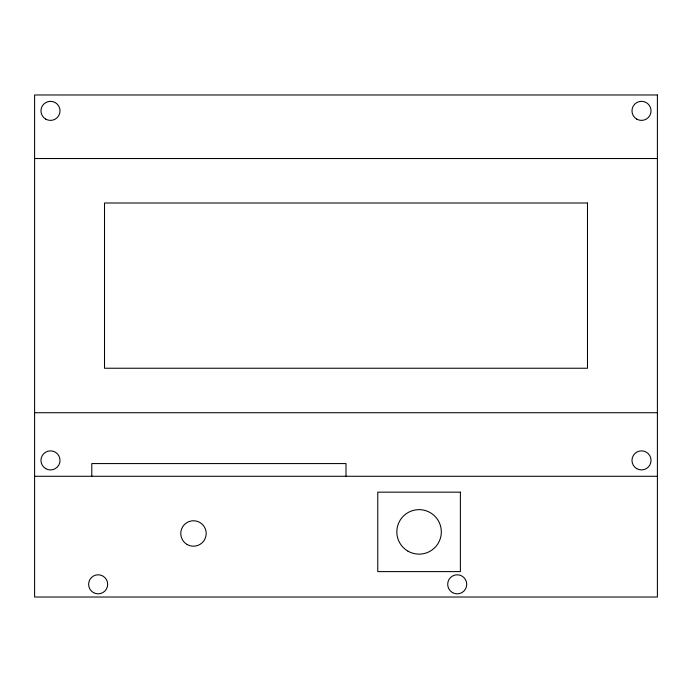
<?xml version="1.0" encoding="UTF-8"?>
<svg xmlns="http://www.w3.org/2000/svg" width="692" height="692" viewBox="0 0 692 692"><rect width="100%" height="100%" fill="white"/><g stroke="black" fill="none" stroke-linecap="round" stroke-linejoin="round"><path stroke-width="1.04" d="M34.6 158.529L657.4 158.529M34.6 412.726L657.4 412.726M34.6 476.278L657.4 476.278M346 476.278L346 463.571L91.794 463.571L91.794 476.278M657.4 94.977L34.6 94.977L34.6 597.023L657.4 597.023L657.4 94.977M587.491 203.007L104.509 203.007L104.509 368.239L587.491 368.239L587.491 203.007M460.388 492.168L377.771 492.168L377.771 571.609L460.388 571.609L460.388 492.168M93.385 592.568A9.532 9.532 0 0 0 107.684 584.316A9.532 9.532 0 0 0 93.385 576.064A9.532 9.532 0 0 0 93.385 592.568M452.447 592.568A9.532 9.532 0 0 0 466.745 584.316A9.532 9.532 0 0 0 452.447 576.064A9.532 9.532 0 0 0 452.447 592.568M187.125 544.483A12.707 12.707 0 0 0 206.19 533.471A12.707 12.707 0 0 0 187.125 522.469A12.707 12.707 0 0 0 187.125 544.483M407.96 551.152A22.239 22.239 0 0 0 441.323 531.889A22.239 22.239 0 0 0 407.96 512.625A22.239 22.239 0 0 0 407.96 551.152M636.744 468.648A9.532 9.532 0 0 0 651.042 460.388A9.532 9.532 0 0 0 636.744 452.136A9.532 9.532 0 0 0 636.744 468.648M45.724 468.648A9.532 9.532 0 0 0 60.022 460.388A9.532 9.532 0 0 0 45.724 452.136A9.532 9.532 0 0 0 45.724 468.648M636.744 119.119A9.532 9.532 0 0 0 651.042 110.858A9.532 9.532 0 0 0 636.744 102.606A9.532 9.532 0 0 0 636.744 119.119M45.724 119.119A9.532 9.532 0 0 0 60.022 110.858A9.532 9.532 0 0 0 45.724 102.606A9.532 9.532 0 0 0 45.724 119.119"/></g></svg>
